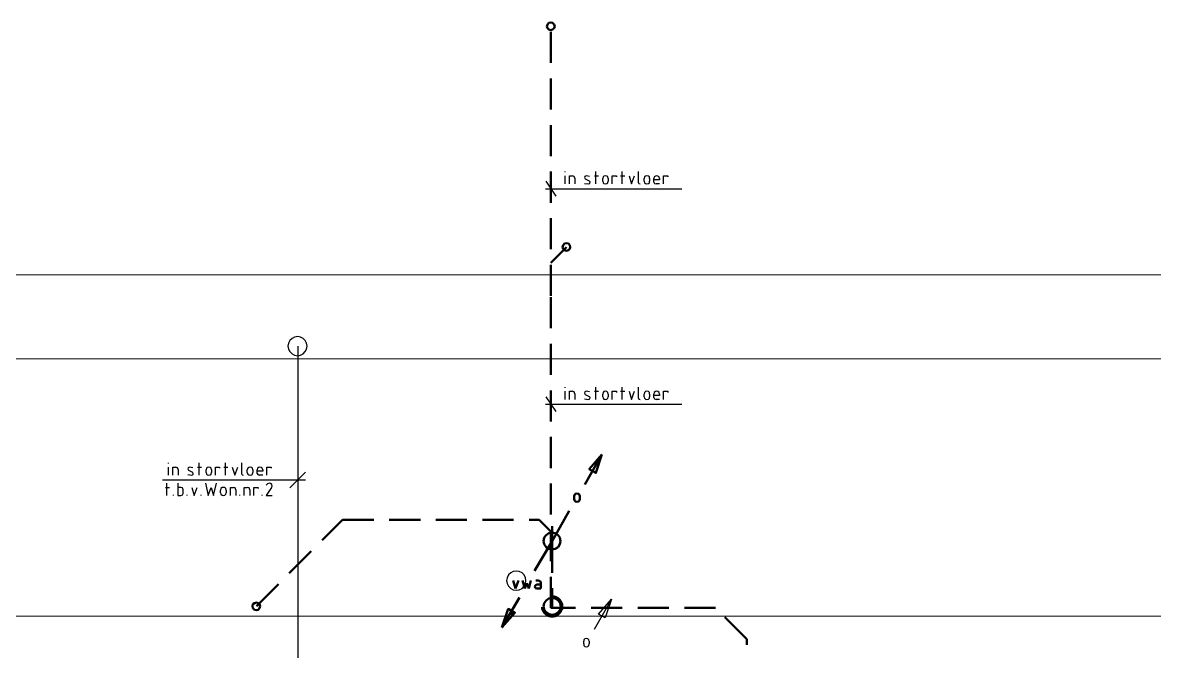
# Model space of a CAD drawing. Header units: metres. Extents: x -4.5 to 35.1, y -3.6 to 25.4.
# Drawn here: x 13.73 to 21.01, y 10.97 to 15.01 of the extents above; entities that cross this region are included whole.
import ezdxf

# ---------------------------------------------------------------- set-up
doc = ezdxf.new("R2010")
doc.units = ezdxf.units.M
doc.linetypes.add('VERDECKT2_S2', pattern=[0.27, 0.2, -0.07])
doc.layers.add('New_A Stramien', color=7, linetype='Continuous', lineweight=13)
doc.layers.add('Standard', color=7, linetype='Continuous', lineweight=25)

msp = doc.modelspace()

# ---------------------------------------------------------------- linework, layer by layer
at = {"layer": 'New_A Stramien', "color": 252, "linetype": 'Continuous', "lineweight": 13}
msp.add_line((-2.8287, 12.85), (25.9613, 12.85), dxfattribs=at)
msp.add_line((-2.8287, 12.85), (25.9613, 12.85), dxfattribs=at)
at = {"layer": 'Standard', "color": 32, "linetype": 'VERDECKT2_S2', "lineweight": 50}
for p, q in [((17.107, 15.0015), (17.1029, 14.9893)), ((17.107, 15.0015), (17.1029, 14.9893)), ((17.1151, 15.0117), (17.107, 15.0015)), ((17.1151, 15.0117), (17.107, 15.0015)), ((17.1274, 15.0138), (17.1151, 15.0117)), ((17.1274, 15.0138), (17.1151, 15.0117)), ((17.1396, 15.0117), (17.1274, 15.0138)), ((17.1396, 15.0117), (17.1274, 15.0138)), ((17.1499, 15.0015), (17.1396, 15.0117)), ((17.1499, 15.0015), (17.1396, 15.0117)), ((17.1539, 14.9893), (17.1499, 15.0015)), ((17.1539, 14.9893), (17.1499, 15.0015)), ((17.1029, 14.9893), (17.107, 14.977)), ((17.1029, 14.9893), (17.107, 14.977)), ((17.107, 14.977), (17.1151, 14.9689)), ((17.107, 14.977), (17.1151, 14.9689)), ((17.1151, 14.9689), (17.1274, 14.9648)), ((17.1151, 14.9689), (17.1274, 14.9648)), ((17.1274, 13.2545), (17.1274, 14.9893)), ((17.1274, 14.9648), (17.1396, 14.9689)), ((17.1274, 14.9648), (17.1396, 14.9689)), ((17.1396, 14.9689), (17.1499, 14.977)), ((17.1396, 14.9689), (17.1499, 14.977)), ((17.1499, 14.977), (17.1539, 14.9893)), ((17.1499, 14.977), (17.1539, 14.9893)), ((17.2289, 13.569), (17.1274, 13.4674)), ((17.2085, 13.5813), (17.2045, 13.569)), ((17.2045, 13.569), (17.2085, 13.5567)), ((17.2167, 13.5915), (17.2085, 13.5813)), ((17.2085, 13.5567), (17.2167, 13.5486)), ((17.2289, 13.5935), (17.2167, 13.5915)), ((17.2167, 13.5486), (17.2289, 13.5445)), ((17.2412, 13.5915), (17.2289, 13.5935)), ((17.2289, 13.5445), (17.2412, 13.5486)), ((17.2514, 13.5813), (17.2412, 13.5915)), ((17.2412, 13.5486), (17.2514, 13.5567)), ((17.2534, 13.569), (17.2514, 13.5813)), ((17.2514, 13.5567), (17.2534, 13.569)), ((17.1274, 11.2461), (17.1274, 13.2545)), ((15.234, 11.2565), (15.789, 11.8116)), ((15.789, 11.8116), (17.0539, 11.8116)), ((17.0539, 11.8116), (17.1274, 11.7382)), ((17.1366, 11.6716), (17.1366, 11.2553)), ((15.2116, 11.2688), (15.2095, 11.2565)), ((15.2095, 11.2565), (15.2116, 11.2443)), ((15.2218, 11.2769), (15.2116, 11.2688)), ((15.2116, 11.2443), (15.2218, 11.2341)), ((15.234, 11.281), (15.2218, 11.2769)), ((15.2218, 11.2341), (15.234, 11.232)), ((15.2462, 11.2769), (15.234, 11.281)), ((15.234, 11.232), (15.2462, 11.2341)), ((15.2544, 11.2688), (15.2462, 11.2769)), ((15.2462, 11.2341), (15.2544, 11.2443)), ((15.2585, 11.2565), (15.2544, 11.2688)), ((15.2544, 11.2443), (15.2585, 11.2565)), ((18.1878, 11.2461), (17.1274, 11.2461)), ((18.39, 11.0438), (18.1878, 11.2461)), ((18.39, 9.2068), (18.39, 11.0438))]:
    msp.add_line(p, q, dxfattribs=at)
at = {"layer": 'Standard', "color": 32, "linetype": 'Continuous', "lineweight": 25}
for p, q in [((17.2213, 14.0505), (17.2213, 14.0545)), ((17.4172, 13.9749), (17.4172, 14.0545)), ((17.5866, 13.9749), (17.5866, 14.0545)), ((17.6927, 13.9831), (17.6927, 14.0545)), ((17.0968, 13.9933), (17.1601, 13.8974)), ((17.2213, 13.9749), (17.2213, 14.028)), ((17.2478, 13.9749), (17.2478, 14.028)), ((17.2478, 14.028), (17.2682, 14.028)), ((17.2784, 14.0239), (17.2682, 14.028)), ((17.2825, 14.0117), (17.2784, 14.0239)), ((17.2825, 14.0117), (17.2825, 13.9749)), ((17.3478, 14.0239), (17.3458, 14.0158)), ((17.3458, 14.0158), (17.3499, 14.0076)), ((17.3458, 13.979), (17.3703, 13.9749)), ((17.356, 14.028), (17.3478, 14.0239)), ((17.3499, 14.0076), (17.3743, 13.9953)), ((17.3764, 14.0239), (17.356, 14.028)), ((17.3703, 13.9749), (17.3784, 13.979)), ((17.3805, 13.9892), (17.3743, 13.9953)), ((17.3784, 13.979), (17.3805, 13.9892)), ((17.4091, 14.028), (17.4356, 14.028)), ((17.4641, 14.0199), (17.4621, 14.0097)), ((17.4621, 13.9933), (17.4621, 14.0097)), ((17.4621, 13.9933), (17.4641, 13.9831)), ((17.4703, 14.026), (17.4641, 14.0199)), ((17.4641, 13.9831), (17.4703, 13.977)), ((17.4784, 14.028), (17.4703, 14.026)), ((17.4886, 14.026), (17.4784, 14.028)), ((17.4948, 14.0199), (17.4886, 14.026)), ((17.4886, 13.977), (17.4948, 13.9831)), ((17.4968, 14.0097), (17.4948, 14.0199)), ((17.4948, 13.9831), (17.4968, 13.9933)), ((17.4968, 14.0097), (17.4968, 13.9933)), ((17.5233, 13.9749), (17.5233, 14.028)), ((17.5233, 14.028), (17.5499, 14.028)), ((17.5499, 14.028), (17.5499, 14.0199)), ((17.5764, 14.028), (17.605, 14.028)), ((17.6315, 14.028), (17.6478, 13.9749)), ((17.6478, 13.9749), (17.6662, 14.028)), ((17.6927, 13.9831), (17.6948, 13.977)), ((17.7315, 14.0199), (17.7295, 14.0097)), ((17.7295, 13.9933), (17.7295, 14.0097)), ((17.7295, 13.9933), (17.7315, 13.9831)), ((17.7376, 14.026), (17.7315, 14.0199)), ((17.7315, 13.9831), (17.7376, 13.977)), ((17.7458, 14.028), (17.7376, 14.026)), ((17.756, 14.026), (17.7458, 14.028)), ((17.7621, 14.0199), (17.756, 14.026)), ((17.756, 13.977), (17.7621, 13.9831)), ((17.7642, 14.0097), (17.7621, 14.0199)), ((17.7621, 13.9831), (17.7642, 13.9933)), ((17.7642, 14.0097), (17.7642, 13.9933)), ((17.7927, 14.0199), (17.7907, 14.0097)), ((17.7907, 13.9872), (17.7907, 14.0097)), ((17.8274, 14.0015), (17.7907, 14.0015)), ((17.7907, 13.9872), (17.7948, 13.979)), ((17.8009, 14.026), (17.7927, 14.0199)), ((17.7948, 13.979), (17.805, 13.9749)), ((17.809, 14.028), (17.8009, 14.026)), ((17.8172, 14.026), (17.809, 14.028)), ((17.8254, 14.0199), (17.8172, 14.026)), ((17.8274, 14.0097), (17.8254, 14.0199)), ((17.8274, 14.0097), (17.8274, 14.0015)), ((17.854, 13.9749), (17.854, 14.028)), ((17.854, 14.028), (17.8805, 14.028)), ((17.8805, 14.028), (17.8805, 14.0199)), ((17.0947, 13.9444), (17.9703, 13.9444)), ((17.4703, 13.977), (17.4784, 13.9749)), ((17.4784, 13.9749), (17.4886, 13.977)), ((17.6948, 13.977), (17.7029, 13.9749)), ((17.7376, 13.977), (17.7458, 13.9749)), ((17.7458, 13.9749), (17.756, 13.977)), ((17.8274, 13.9749), (17.805, 13.9749)), ((17.0968, 12.6055), (17.1601, 12.5096)), ((17.2213, 12.6627), (17.2213, 12.6667)), ((17.2213, 12.5871), (17.2213, 12.6402)), ((17.2478, 12.5871), (17.2478, 12.6402)), ((17.2478, 12.6402), (17.2682, 12.6402)), ((17.2784, 12.6361), (17.2682, 12.6402)), ((17.2825, 12.6239), (17.2784, 12.6361)), ((17.2825, 12.6239), (17.2825, 12.5871)), ((17.3478, 12.6361), (17.3458, 12.628)), ((17.3458, 12.628), (17.3499, 12.6198)), ((17.356, 12.6402), (17.3478, 12.6361)), ((17.3499, 12.6198), (17.3743, 12.6076)), ((17.3764, 12.6361), (17.356, 12.6402)), ((17.3805, 12.5994), (17.3743, 12.6076)), ((17.3784, 12.5912), (17.3805, 12.5994)), ((17.4091, 12.6402), (17.4356, 12.6402)), ((17.4172, 12.5871), (17.4172, 12.6667)), ((17.4641, 12.6321), (17.4621, 12.6218)), ((17.4621, 12.6035), (17.4621, 12.6218)), ((17.4621, 12.6035), (17.4641, 12.5953)), ((17.4703, 12.6382), (17.4641, 12.6321)), ((17.4784, 12.6402), (17.4703, 12.6382)), ((17.4886, 12.6382), (17.4784, 12.6402)), ((17.4948, 12.6321), (17.4886, 12.6382)), ((17.4968, 12.6218), (17.4948, 12.6321)), ((17.4948, 12.5953), (17.4968, 12.6035)), ((17.4968, 12.6218), (17.4968, 12.6035)), ((17.5233, 12.5871), (17.5233, 12.6402)), ((17.5233, 12.6402), (17.5499, 12.6402)), ((17.5499, 12.6402), (17.5499, 12.6321)), ((17.5764, 12.6402), (17.605, 12.6402)), ((17.5866, 12.5871), (17.5866, 12.6667)), ((17.6315, 12.6402), (17.6478, 12.5871)), ((17.6478, 12.5871), (17.6662, 12.6402)), ((17.6927, 12.5953), (17.6927, 12.6667)), ((17.7315, 12.6321), (17.7295, 12.6218)), ((17.7295, 12.6035), (17.7295, 12.6218)), ((17.7295, 12.6035), (17.7315, 12.5953)), ((17.7376, 12.6382), (17.7315, 12.6321)), ((17.7458, 12.6402), (17.7376, 12.6382)), ((17.756, 12.6382), (17.7458, 12.6402)), ((17.7621, 12.6321), (17.756, 12.6382)), ((17.7642, 12.6218), (17.7621, 12.6321)), ((17.7621, 12.5953), (17.7642, 12.6035)), ((17.7642, 12.6218), (17.7642, 12.6035)), ((17.7927, 12.6321), (17.7907, 12.6218)), ((17.7907, 12.5994), (17.7907, 12.6218)), ((17.8274, 12.6137), (17.7907, 12.6137)), ((17.7907, 12.5994), (17.7948, 12.5912)), ((17.8009, 12.6382), (17.7927, 12.6321)), ((17.809, 12.6402), (17.8009, 12.6382)), ((17.8172, 12.6382), (17.809, 12.6402)), ((17.8254, 12.6321), (17.8172, 12.6382)), ((17.8274, 12.6218), (17.8254, 12.6321)), ((17.8274, 12.6218), (17.8274, 12.6137)), ((17.854, 12.5871), (17.854, 12.6402)), ((17.854, 12.6402), (17.8805, 12.6402)), ((17.8805, 12.6402), (17.8805, 12.6321)), ((17.0947, 12.5565), (17.9703, 12.5565)), ((17.3458, 12.5912), (17.3703, 12.5871)), ((17.3703, 12.5871), (17.3784, 12.5912)), ((17.4641, 12.5953), (17.4703, 12.5892)), ((17.4703, 12.5892), (17.4784, 12.5871)), ((17.4784, 12.5871), (17.4886, 12.5892)), ((17.4886, 12.5892), (17.4948, 12.5953)), ((17.6927, 12.5953), (17.6948, 12.5892)), ((17.6948, 12.5892), (17.7029, 12.5871)), ((17.7315, 12.5953), (17.7376, 12.5892)), ((17.7376, 12.5892), (17.7458, 12.5871)), ((17.7458, 12.5871), (17.756, 12.5892)), ((17.756, 12.5892), (17.7621, 12.5953)), ((17.7948, 12.5912), (17.805, 12.5871)), ((17.8274, 12.5871), (17.805, 12.5871))]:
    msp.add_line(p, q, dxfattribs=at)
at = {"layer": 'Standard', "color": 252, "linetype": 'Continuous', "lineweight": 13}
for p, q in [((-4.1221, 13.3895), (26.8317, 13.3895)), ((-4.1221, 13.3895), (26.8317, 13.3895)), ((-4.1221, 11.1917), (26.8317, 11.1917)), ((-4.1221, 11.1917), (26.8317, 11.1917))]:
    msp.add_line(p, q, dxfattribs=at)
at = {"layer": 'Standard', "color": 202, "linetype": 'Continuous', "lineweight": 25}
for p, q in [((15.449, 12.9668), (15.4408, 12.9504)), ((15.4633, 12.981), (15.449, 12.9668)), ((15.4796, 12.9892), (15.4633, 12.981)), ((15.5, 12.9933), (15.4796, 12.9892)), ((15.5184, 12.9892), (15.5, 12.9933)), ((15.5347, 12.981), (15.5184, 12.9892)), ((15.549, 12.9668), (15.5347, 12.981)), ((15.5572, 12.9504), (15.549, 12.9668)), ((15.4408, 12.9504), (15.4367, 12.93)), ((15.4367, 12.93), (15.4408, 12.9116)), ((15.4408, 12.9116), (15.449, 12.8953)), ((15.449, 12.8953), (15.4633, 12.881)), ((15.5, 12.93), (15.5, 8.7013)), ((15.5347, 12.881), (15.549, 12.8953)), ((15.549, 12.8953), (15.5572, 12.9116)), ((15.5612, 12.93), (15.5572, 12.9504)), ((15.5572, 12.9116), (15.5612, 12.93)), ((15.4633, 12.881), (15.4796, 12.8729)), ((15.4796, 12.8729), (15.5, 12.8688)), ((15.5, 12.8688), (15.5184, 12.8729)), ((15.5184, 12.8729), (15.5347, 12.881)), ((14.6693, 12.1749), (14.6693, 12.179)), ((14.8653, 12.0994), (14.8653, 12.179)), ((15.0347, 12.0994), (15.0347, 12.179)), ((15.1408, 12.1076), (15.1408, 12.179)), ((14.6693, 12.0994), (14.6693, 12.1524)), ((14.6959, 12.0994), (14.6959, 12.1524)), ((14.6959, 12.1524), (14.7142, 12.1524)), ((14.7265, 12.1483), (14.7142, 12.1524)), ((14.7306, 12.1361), (14.7265, 12.1483)), ((14.7306, 12.1361), (14.7306, 12.0994)), ((14.7959, 12.1483), (14.7938, 12.1402)), ((14.7938, 12.1402), (14.7979, 12.132)), ((14.7938, 12.1035), (14.8183, 12.0994)), ((14.804, 12.1524), (14.7959, 12.1483)), ((14.7979, 12.132), (14.8224, 12.1198)), ((14.8244, 12.1483), (14.804, 12.1524)), ((14.8183, 12.0994), (14.8265, 12.1035)), ((14.8285, 12.1116), (14.8224, 12.1198)), ((14.8265, 12.1035), (14.8285, 12.1116)), ((14.8551, 12.1524), (14.8816, 12.1524)), ((14.9122, 12.1443), (14.9102, 12.1341)), ((14.9102, 12.1178), (14.9102, 12.1341)), ((14.9102, 12.1178), (14.9122, 12.1076)), ((14.9183, 12.1504), (14.9122, 12.1443)), ((14.9122, 12.1076), (14.9183, 12.1014)), ((14.9265, 12.1524), (14.9183, 12.1504)), ((14.9183, 12.1014), (14.9265, 12.0994)), ((14.9367, 12.1504), (14.9265, 12.1524)), ((14.9265, 12.0994), (14.9367, 12.1014)), ((14.9428, 12.1443), (14.9367, 12.1504)), ((14.9367, 12.1014), (14.9428, 12.1076)), ((14.9449, 12.1341), (14.9428, 12.1443)), ((14.9428, 12.1076), (14.9449, 12.1178)), ((14.9449, 12.1341), (14.9449, 12.1178)), ((14.9714, 12.0994), (14.9714, 12.1524)), ((14.9714, 12.1524), (14.9979, 12.1524)), ((14.9979, 12.1524), (14.9979, 12.1443)), ((15.0245, 12.1524), (15.051, 12.1524)), ((15.0775, 12.1524), (15.0959, 12.0994)), ((15.0959, 12.0994), (15.1143, 12.1524)), ((15.1408, 12.1076), (15.1428, 12.1014)), ((15.1428, 12.1014), (15.1489, 12.0994)), ((15.1796, 12.1443), (15.1755, 12.1341)), ((15.1755, 12.1178), (15.1755, 12.1341)), ((15.1755, 12.1178), (15.1796, 12.1076)), ((15.1857, 12.1504), (15.1796, 12.1443)), ((15.1796, 12.1076), (15.1857, 12.1014)), ((15.1938, 12.1524), (15.1857, 12.1504)), ((15.1857, 12.1014), (15.1938, 12.0994)), ((15.2041, 12.1504), (15.1938, 12.1524)), ((15.1938, 12.0994), (15.2041, 12.1014)), ((15.2102, 12.1443), (15.2041, 12.1504)), ((15.2041, 12.1014), (15.2102, 12.1076)), ((15.2122, 12.1341), (15.2102, 12.1443)), ((15.2102, 12.1076), (15.2122, 12.1178)), ((15.2122, 12.1341), (15.2122, 12.1178)), ((15.2408, 12.1443), (15.2387, 12.1341)), ((15.2387, 12.1116), (15.2387, 12.1341)), ((15.2755, 12.1259), (15.2387, 12.1259)), ((15.2387, 12.1116), (15.2428, 12.1035)), ((15.2469, 12.1504), (15.2408, 12.1443)), ((15.2428, 12.1035), (15.253, 12.0994)), ((15.2571, 12.1524), (15.2469, 12.1504)), ((15.2755, 12.0994), (15.253, 12.0994)), ((15.2653, 12.1504), (15.2571, 12.1524)), ((15.2714, 12.1443), (15.2653, 12.1504)), ((15.2755, 12.1341), (15.2714, 12.1443)), ((15.2755, 12.1341), (15.2755, 12.1259)), ((15.302, 12.0994), (15.302, 12.1524)), ((15.302, 12.1524), (15.3285, 12.1524)), ((15.3285, 12.1524), (15.3285, 12.1443)), ((15.55, 12.1188), (15.45, 12.0188)), ((15.551, 12.0688), (14.6305, 12.0688)), ((14.6489, 12.0218), (14.6755, 12.0218)), ((14.6571, 11.9688), (14.6571, 12.0483)), ((14.7285, 12.0483), (14.7285, 11.9688)), ((14.7489, 12.0218), (14.7285, 12.0218)), ((14.7591, 12.0177), (14.7489, 12.0218)), ((14.7632, 12.0055), (14.7591, 12.0177)), ((14.8183, 12.0218), (14.8347, 11.9688)), ((14.8347, 11.9688), (14.853, 12.0218)), ((14.9061, 12.0483), (14.9244, 11.9688)), ((14.9244, 11.9688), (14.9428, 12.0218)), ((14.9428, 12.0218), (14.9591, 11.9688)), ((14.9591, 11.9688), (14.9775, 12.0483)), ((15.0061, 12.0137), (15.004, 12.0035)), ((15.0143, 12.0198), (15.0061, 12.0137)), ((15.0224, 12.0218), (15.0143, 12.0198)), ((15.0306, 12.0198), (15.0224, 12.0218)), ((15.0367, 12.0137), (15.0306, 12.0198)), ((15.0408, 12.0035), (15.0367, 12.0137)), ((15.0673, 11.9688), (15.0673, 12.0218)), ((15.0673, 12.0218), (15.0877, 12.0218)), ((15.0979, 12.0177), (15.0877, 12.0218)), ((15.102, 12.0055), (15.0979, 12.0177)), ((15.1551, 11.9688), (15.1551, 12.0218)), ((15.1551, 12.0218), (15.1755, 12.0218)), ((15.1877, 12.0177), (15.1755, 12.0218)), ((15.1918, 12.0055), (15.1877, 12.0177)), ((15.2183, 11.9688), (15.2183, 12.0218)), ((15.2183, 12.0218), (15.2448, 12.0218)), ((15.2448, 12.0218), (15.2448, 12.0137)), ((15.3061, 12.0443), (15.2979, 12.0361)), ((15.3306, 12.0218), (15.2979, 11.9688)), ((15.3163, 12.0483), (15.3061, 12.0443)), ((15.3245, 12.0463), (15.3163, 12.0483)), ((15.3326, 12.0402), (15.3245, 12.0463)), ((15.3306, 12.0218), (15.3347, 12.03)), ((15.3347, 12.03), (15.3326, 12.0402)), ((14.702, 11.9688), (14.702, 11.9728)), ((14.7285, 11.9688), (14.7489, 11.9688)), ((14.7489, 11.9688), (14.7591, 11.9728)), ((14.7591, 11.9728), (14.7632, 11.983)), ((14.7632, 11.983), (14.7632, 12.0055)), ((14.7897, 11.9688), (14.7897, 11.9728)), ((14.8795, 11.9688), (14.8795, 11.9728)), ((15.004, 11.9871), (15.004, 12.0035)), ((15.004, 11.9871), (15.0061, 11.9769)), ((15.0061, 11.9769), (15.0143, 11.9708)), ((15.0143, 11.9708), (15.0224, 11.9688)), ((15.0224, 11.9688), (15.0306, 11.9708)), ((15.0306, 11.9708), (15.0367, 11.9769)), ((15.0367, 11.9769), (15.0408, 11.9871)), ((15.0408, 12.0035), (15.0408, 11.9871)), ((15.102, 12.0055), (15.102, 11.9688)), ((15.1285, 11.9688), (15.1285, 11.9728)), ((15.1918, 12.0055), (15.1918, 11.9688)), ((15.2714, 11.9688), (15.2714, 11.9728)), ((15.2979, 11.9688), (15.3347, 11.9688)), ((16.8478, 11.4402), (16.8437, 11.4218)), ((16.856, 11.4585), (16.8478, 11.4402)), ((16.8703, 11.4708), (16.856, 11.4585)), ((16.8866, 11.481), (16.8703, 11.4708)), ((16.907, 11.483), (16.8866, 11.481)), ((16.9253, 11.481), (16.907, 11.483)), ((16.9437, 11.4708), (16.9253, 11.481)), ((16.956, 11.4585), (16.9437, 11.4708)), ((16.9662, 11.4402), (16.956, 11.4585)), ((16.9682, 11.4218), (16.9662, 11.4402)), ((16.8437, 11.4218), (16.8478, 11.4034)), ((16.8478, 11.4034), (16.856, 11.3851)), ((16.856, 11.3851), (16.8703, 11.3708)), ((16.8703, 11.3708), (16.8866, 11.3626)), ((16.8866, 11.3626), (16.907, 11.3606)), ((16.907, 11.3606), (16.9253, 11.3626)), ((16.9253, 11.3626), (16.9437, 11.3708)), ((16.9437, 11.3708), (16.956, 11.3851)), ((16.956, 11.3851), (16.9662, 11.4034)), ((16.9662, 11.4034), (16.9682, 11.4218)), ((17.5192, 11.3014), (17.407, 11.1075)), ((17.3417, 11.0402), (17.3397, 11.032)), ((17.3397, 11.0136), (17.3397, 11.032)), ((17.3397, 11.0136), (17.3417, 11.0034)), ((17.3478, 11.0463), (17.3417, 11.0402)), ((17.3417, 11.0034), (17.3478, 10.9973)), ((17.358, 11.0483), (17.3478, 11.0463)), ((17.3478, 10.9973), (17.358, 10.9953)), ((17.3662, 11.0463), (17.358, 11.0483)), ((17.358, 10.9953), (17.3662, 10.9973)), ((17.3723, 11.0402), (17.3662, 11.0463)), ((17.3662, 10.9973), (17.3723, 11.0034)), ((17.3743, 11.032), (17.3723, 11.0402)), ((17.3723, 11.0034), (17.3743, 11.0136)), ((17.3743, 11.032), (17.3743, 11.0136))]:
    msp.add_line(p, q, dxfattribs=at)
at = {"layer": 'Standard', "color": 32, "linetype": 'Continuous', "lineweight": 50}
for p, q in [((17.457, 12.2328), (17.3468, 12.041)), ((17.2815, 11.9737), (17.2794, 11.9635)), ((17.2794, 11.9471), (17.2794, 11.9635)), ((17.2794, 11.9471), (17.2815, 11.9369)), ((17.2876, 11.9798), (17.2815, 11.9737)), ((17.2978, 11.9818), (17.2876, 11.9798)), ((17.306, 11.9798), (17.2978, 11.9818)), ((17.3121, 11.9737), (17.306, 11.9798)), ((17.3142, 11.9635), (17.3121, 11.9737)), ((17.3121, 11.9369), (17.3142, 11.9471)), ((17.3142, 11.9635), (17.3142, 11.9471)), ((17.2468, 11.8696), (17.1366, 11.6757)), ((17.2815, 11.9369), (17.2876, 11.9308)), ((17.2876, 11.9308), (17.2978, 11.9287)), ((17.2978, 11.9287), (17.306, 11.9308)), ((17.306, 11.9308), (17.3121, 11.9369)), ((17.1162, 11.7267), (17.0978, 11.7145)), ((17.1366, 11.7308), (17.1162, 11.7267)), ((17.1366, 11.6716), (17.1366, 11.7716)), ((17.157, 11.7267), (17.1366, 11.7308)), ((17.1754, 11.7145), (17.157, 11.7267)), ((17.0243, 11.4838), (17.1366, 11.6757)), ((17.0856, 11.6981), (17.0815, 11.6757)), ((17.0815, 11.6757), (17.0856, 11.6553)), ((17.0978, 11.7145), (17.0856, 11.6981)), ((17.0856, 11.6553), (17.0978, 11.6369)), ((17.1856, 11.6981), (17.1754, 11.7145)), ((17.1754, 11.6369), (17.1856, 11.6553)), ((17.1896, 11.6757), (17.1856, 11.6981)), ((17.1856, 11.6553), (17.1896, 11.6757)), ((17.0978, 11.6369), (17.1162, 11.6267)), ((17.1162, 11.6267), (17.1366, 11.6226)), ((17.1366, 11.6226), (17.157, 11.6267)), ((17.157, 11.6267), (17.1754, 11.6369)), ((16.8856, 11.4226), (16.9019, 11.3695)), ((16.9019, 11.3695), (16.9202, 11.4226)), ((16.9468, 11.4226), (16.9611, 11.3695)), ((16.9611, 11.3695), (16.9733, 11.4042)), ((16.9733, 11.4042), (16.9876, 11.3695)), ((16.9876, 11.3695), (16.9998, 11.4226)), ((17.0305, 11.392), (17.0264, 11.3818)), ((17.0264, 11.3818), (17.0305, 11.3736)), ((17.0407, 11.3961), (17.0305, 11.392)), ((17.0305, 11.3736), (17.0407, 11.3695)), ((17.0325, 11.4226), (17.0468, 11.4226)), ((17.0407, 11.3961), (17.0631, 11.3961)), ((17.0631, 11.3695), (17.0407, 11.3695)), ((17.059, 11.4185), (17.0468, 11.4226)), ((17.0631, 11.4083), (17.059, 11.4185)), ((17.0631, 11.4083), (17.0631, 11.3695)), ((16.8141, 11.1185), (16.9264, 11.3124)), ((17.0978, 11.294), (17.0856, 11.2757)), ((17.1162, 11.3063), (17.0978, 11.294)), ((17.1366, 11.3103), (17.1162, 11.3063)), ((17.157, 11.3063), (17.1366, 11.3103)), ((17.1754, 11.294), (17.157, 11.3063)), ((17.1876, 11.2757), (17.1754, 11.294)), ((16.8835, 11.2103), (16.8917, 11.2185)), ((17.0856, 11.2757), (17.0815, 11.2553)), ((17.0815, 11.2553), (17.0856, 11.2348)), ((17.0856, 11.2348), (17.0978, 11.2165)), ((17.0978, 11.2165), (17.1162, 11.2063)), ((17.157, 11.2063), (17.1754, 11.2165)), ((17.1754, 11.2165), (17.1876, 11.2348)), ((17.1917, 11.2553), (17.1876, 11.2757)), ((17.1876, 11.2348), (17.1917, 11.2553)), ((16.8713, 11.2063), (16.8835, 11.2103)), ((17.1162, 11.2063), (17.1366, 11.2001)), ((17.1366, 11.2001), (17.157, 11.2063))]:
    msp.add_line(p, q, dxfattribs=at)
at = {"layer": 'Standard', "color": 7, "linetype": 'Continuous', "lineweight": 50}
for points in [[(17.457, 12.2328), (17.4182, 12.1145), (17.3754, 12.139), (17.457, 12.2328)], [(16.8141, 11.1185), (16.8549, 11.2389), (16.8978, 11.2144), (16.8141, 11.1185)]]:
    msp.add_lwpolyline(points, close=True, dxfattribs=at)
at = {"layer": 'Standard', "color": 7, "linetype": 'Continuous', "lineweight": 25}
msp.add_lwpolyline([(17.5192, 11.3014), (17.4784, 11.181), (17.4356, 11.2055), (17.5192, 11.3014)], close=True, dxfattribs=at)
at = {"layer": 'Standard', "color": 32, "linetype": 'VERDECKT2_S2', "lineweight": 50}
msp.add_circle((17.1366, 11.2553), 0.065, dxfattribs=at)

doc.saveas('drawing.dxf')
